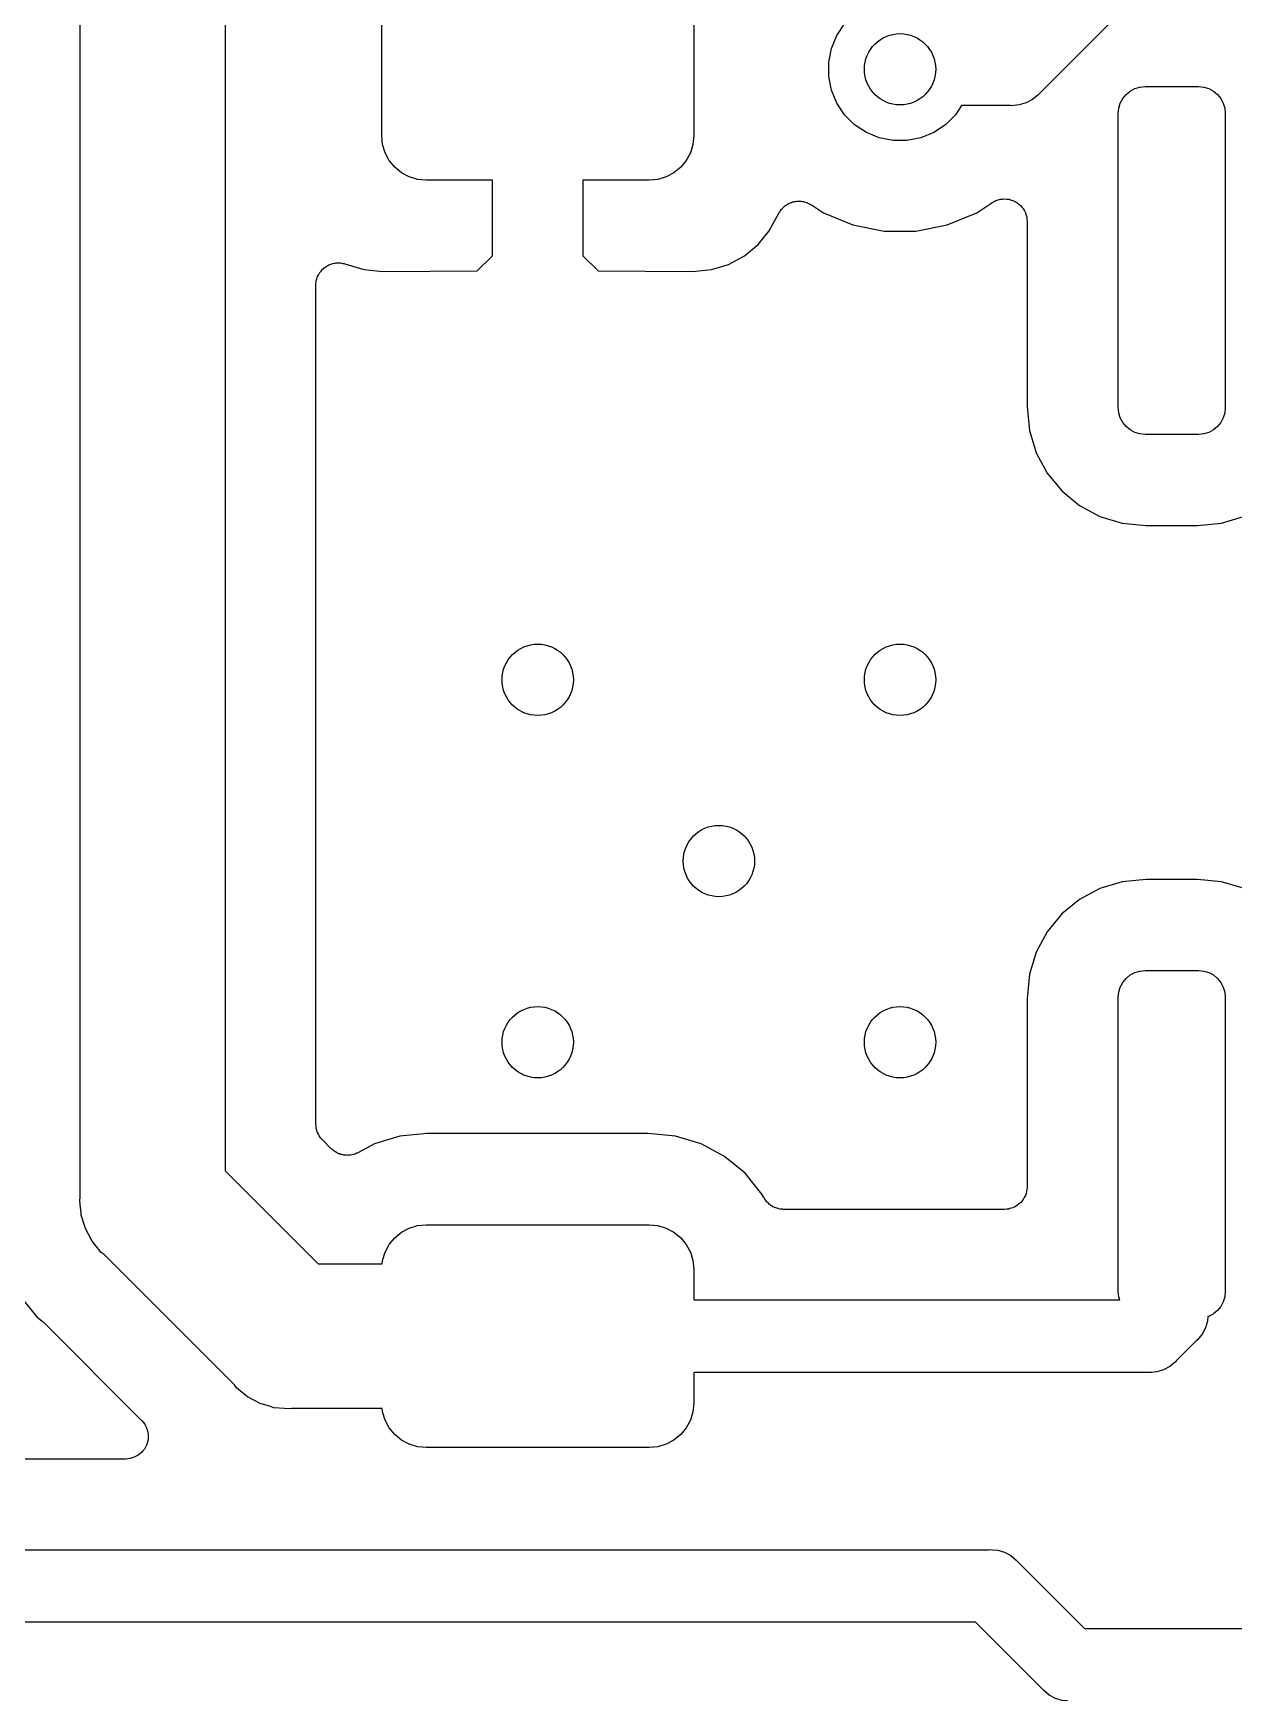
# Model space of a CAD drawing. Extents: x 105 to 193.4, y -145.7 to -72.2.
# Drawn here: x 156.18 to 162.91, y -117.23 to -107.88 of the extents above; entities that cross this region are included whole.
import ezdxf

# ---------------------------------------------------------------- set-up
doc = ezdxf.new("R2010")
doc.units = 0
doc.layers.add('BLACK', color=7, linetype='CONTINUOUS')

msp = doc.modelspace()

# ---------------------------------------------------------------- linework, layer by layer
at = {"layer": 'BLACK', "linetype": 'CONTINUOUS'}
for p, q in [((156.439, -114.407), (156.439, -105.33)), ((157.251, -105.686), (157.251, -114.259)), ((162.536, -107.499), (161.816, -108.22)), ((158.129, -108.455), (158.129, -107.705)), ((159.879, -107.705), (159.879, -108.455)), ((160.682, -107.894), (160.725, -107.828)), ((160.636, -108.044), (160.651, -107.967)), ((160.651, -107.967), (160.682, -107.894)), ((160.636, -108.123), (160.636, -108.044)), ((160.651, -108.2), (160.636, -108.123)), ((160.682, -108.273), (160.651, -108.2)), ((161.809, -108.228), (161.778, -108.253)), ((161.816, -108.22), (161.809, -108.228)), ((162.271, -108.273), (162.285, -108.247)), ((162.285, -108.247), (162.304, -108.224)), ((162.304, -108.224), (162.327, -108.205)), ((162.327, -108.205), (162.353, -108.191)), ((162.353, -108.191), (162.381, -108.183)), ((162.381, -108.183), (162.41, -108.18)), ((162.41, -108.18), (162.71, -108.18)), ((162.71, -108.18), (162.739, -108.183)), ((162.739, -108.183), (162.767, -108.191)), ((162.767, -108.191), (162.793, -108.205)), ((162.793, -108.205), (162.816, -108.224)), ((162.816, -108.224), (162.835, -108.247)), ((162.835, -108.247), (162.849, -108.273)), ((160.725, -108.338), (160.682, -108.273)), ((160.781, -108.394), (160.725, -108.338)), ((161.347, -108.338), (161.291, -108.394)), ((161.381, -108.286), (161.347, -108.338)), ((161.655, -108.286), (161.381, -108.286)), ((161.665, -108.287), (161.655, -108.286)), ((161.675, -108.286), (161.665, -108.287)), ((161.705, -108.283), (161.675, -108.286)), ((161.675, -108.286), (161.675, -108.286)), ((161.743, -108.272), (161.705, -108.283)), ((161.778, -108.253), (161.743, -108.272)), ((162.26, -108.33), (162.263, -108.301)), ((162.26, -109.98), (162.26, -108.33)), ((162.263, -108.301), (162.271, -108.273)), ((162.849, -108.273), (162.857, -108.301)), ((162.857, -108.301), (162.86, -108.33)), ((162.86, -108.33), (162.86, -109.98)), ((160.847, -108.438), (160.781, -108.394)), ((161.291, -108.394), (161.225, -108.438)), ((158.134, -108.504), (158.129, -108.455)), ((158.148, -108.551), (158.134, -108.504)), ((159.874, -108.504), (159.86, -108.551)), ((159.879, -108.455), (159.874, -108.504)), ((160.919, -108.468), (160.847, -108.438)), ((160.997, -108.483), (160.919, -108.468)), ((161.075, -108.483), (160.997, -108.483)), ((161.153, -108.468), (161.075, -108.483)), ((161.225, -108.438), (161.153, -108.468)), ((158.171, -108.594), (158.148, -108.551)), ((158.202, -108.632), (158.171, -108.594)), ((159.837, -108.594), (159.806, -108.632)), ((159.86, -108.551), (159.837, -108.594)), ((158.24, -108.663), (158.202, -108.632)), ((158.283, -108.686), (158.24, -108.663)), ((158.33, -108.7), (158.283, -108.686)), ((158.379, -108.705), (158.33, -108.7)), ((158.75, -108.705), (158.379, -108.705)), ((158.75, -109.129), (158.75, -108.705)), ((159.629, -108.705), (159.258, -108.705)), ((159.258, -108.705), (159.258, -109.129)), ((159.678, -108.7), (159.629, -108.705)), ((159.725, -108.686), (159.678, -108.7)), ((159.768, -108.663), (159.725, -108.686)), ((159.806, -108.632), (159.768, -108.663)), ((161.611, -108.811), (161.623, -108.809)), ((161.623, -108.809), (161.623, -108.81)), ((161.623, -108.81), (161.623, -108.809)), ((161.623, -108.809), (161.635, -108.811)), ((160.303, -108.989), (160.356, -108.889)), ((160.356, -108.889), (160.357, -108.888)), ((160.357, -108.887), (160.361, -108.883)), ((160.357, -108.888), (160.357, -108.887)), ((160.361, -108.883), (160.363, -108.878)), ((160.363, -108.878), (160.368, -108.872)), ((160.368, -108.872), (160.371, -108.867)), ((160.371, -108.867), (160.376, -108.863)), ((160.376, -108.863), (160.379, -108.859)), ((160.379, -108.859), (160.384, -108.854)), ((160.384, -108.854), (160.389, -108.85)), ((160.389, -108.85), (160.394, -108.847)), ((160.394, -108.847), (160.399, -108.843)), ((160.399, -108.843), (160.404, -108.84)), ((160.404, -108.84), (160.41, -108.836)), ((160.41, -108.836), (160.415, -108.834)), ((160.415, -108.834), (160.421, -108.831)), ((160.421, -108.831), (160.427, -108.829)), ((160.427, -108.829), (160.433, -108.827)), ((160.433, -108.827), (160.439, -108.826)), ((160.439, -108.826), (160.444, -108.824)), ((160.444, -108.824), (160.451, -108.824)), ((160.451, -108.824), (160.457, -108.822)), ((160.457, -108.822), (160.463, -108.822)), ((160.463, -108.822), (160.469, -108.822)), ((160.469, -108.822), (160.476, -108.823)), ((160.476, -108.823), (160.482, -108.823)), ((160.482, -108.823), (160.488, -108.824)), ((160.488, -108.824), (160.494, -108.824)), ((160.494, -108.824), (160.5, -108.826)), ((160.5, -108.826), (160.506, -108.828)), ((160.506, -108.828), (160.512, -108.83)), ((160.512, -108.83), (160.517, -108.832)), ((160.517, -108.832), (160.523, -108.835)), ((160.523, -108.835), (160.529, -108.837)), ((160.529, -108.837), (160.534, -108.841)), ((160.534, -108.841), (160.539, -108.843)), ((160.539, -108.843), (160.606, -108.888)), ((160.606, -108.888), (160.771, -108.956)), ((161.301, -108.956), (161.466, -108.888)), ((161.466, -108.888), (161.551, -108.831)), ((161.551, -108.831), (161.552, -108.83)), ((161.552, -108.83), (161.552, -108.83)), ((161.552, -108.83), (161.552, -108.83)), ((161.552, -108.83), (161.553, -108.83)), ((161.553, -108.83), (161.564, -108.824)), ((161.564, -108.824), (161.574, -108.819)), ((161.574, -108.819), (161.575, -108.819)), ((161.575, -108.819), (161.587, -108.815)), ((161.575, -108.819), (161.575, -108.819)), ((161.587, -108.815), (161.598, -108.812)), ((161.598, -108.812), (161.598, -108.812)), ((161.598, -108.812), (161.599, -108.812)), ((161.599, -108.812), (161.611, -108.811)), ((161.635, -108.811), (161.647, -108.812)), ((161.647, -108.812), (161.648, -108.812)), ((161.648, -108.812), (161.648, -108.812)), ((161.648, -108.812), (161.66, -108.816)), ((161.66, -108.816), (161.671, -108.819)), ((161.671, -108.819), (161.671, -108.82)), ((161.671, -108.82), (161.672, -108.82)), ((161.672, -108.82), (161.682, -108.825)), ((161.682, -108.825), (161.693, -108.831)), ((161.693, -108.831), (161.693, -108.831)), ((161.693, -108.831), (161.693, -108.832)), ((161.693, -108.832), (161.703, -108.839)), ((161.703, -108.839), (161.712, -108.847)), ((161.712, -108.847), (161.712, -108.847)), ((161.712, -108.847), (161.712, -108.847)), ((161.712, -108.847), (161.72, -108.857)), ((161.72, -108.857), (161.728, -108.866)), ((161.728, -108.866), (161.728, -108.866)), ((161.728, -108.866), (161.728, -108.867)), ((161.728, -108.867), (161.734, -108.877)), ((161.734, -108.877), (161.739, -108.888)), ((161.739, -108.888), (161.739, -108.888)), ((161.739, -108.888), (161.74, -108.889)), ((161.74, -108.889), (161.743, -108.9)), ((161.743, -108.9), (161.747, -108.912)), ((160.24, -109.066), (160.303, -108.989)), ((160.771, -108.956), (160.947, -108.991)), ((160.947, -108.991), (161.125, -108.991)), ((161.125, -108.991), (161.301, -108.956)), ((161.747, -108.912), (161.747, -108.912)), ((161.747, -108.912), (161.747, -108.912)), ((161.747, -108.912), (161.748, -108.925)), ((161.748, -108.925), (161.749, -108.936)), ((161.749, -108.936), (161.749, -109.974)), ((160.163, -109.129), (160.24, -109.066)), ((157.822, -109.186), (157.827, -109.183)), ((157.827, -109.183), (157.833, -109.18)), ((157.833, -109.18), (157.839, -109.177)), ((157.839, -109.177), (157.844, -109.176)), ((157.844, -109.176), (157.85, -109.173)), ((157.85, -109.173), (157.856, -109.172)), ((157.856, -109.172), (157.863, -109.17)), ((157.863, -109.17), (157.868, -109.17)), ((157.868, -109.17), (157.874, -109.169)), ((157.874, -109.169), (157.881, -109.169)), ((157.881, -109.169), (157.887, -109.168)), ((157.887, -109.168), (157.893, -109.169)), ((157.893, -109.169), (157.899, -109.169)), ((157.899, -109.169), (157.905, -109.17)), ((157.905, -109.17), (157.912, -109.171)), ((157.912, -109.171), (157.918, -109.172)), ((157.918, -109.172), (157.923, -109.173)), ((157.923, -109.173), (158.029, -109.206)), ((158.665, -109.213), (158.75, -109.129)), ((159.258, -109.129), (159.343, -109.213)), ((159.979, -109.206), (160.074, -109.177)), ((160.074, -109.177), (160.163, -109.129)), ((157.76, -109.282), (157.761, -109.275)), ((157.761, -109.275), (157.762, -109.269)), ((157.762, -109.269), (157.764, -109.263)), ((157.764, -109.263), (157.765, -109.257)), ((157.765, -109.257), (157.768, -109.251)), ((157.768, -109.251), (157.77, -109.245)), ((157.77, -109.245), (157.772, -109.24)), ((157.772, -109.24), (157.775, -109.234)), ((157.775, -109.234), (157.778, -109.229)), ((157.778, -109.229), (157.782, -109.223)), ((157.782, -109.223), (157.785, -109.219)), ((157.785, -109.219), (157.789, -109.214)), ((157.789, -109.214), (157.793, -109.209)), ((157.793, -109.209), (157.798, -109.204)), ((157.798, -109.204), (157.802, -109.201)), ((157.802, -109.201), (157.806, -109.196)), ((157.806, -109.196), (157.812, -109.193)), ((157.812, -109.193), (157.817, -109.189)), ((157.817, -109.189), (157.822, -109.186)), ((158.029, -109.206), (158.135, -109.216)), ((158.135, -109.216), (158.665, -109.213)), ((159.343, -109.213), (159.873, -109.216)), ((159.873, -109.216), (159.979, -109.206)), ((157.759, -109.293), (157.76, -109.287)), ((157.759, -109.295), (157.759, -109.293)), ((157.759, -113.996), (157.759, -109.295)), ((157.76, -109.287), (157.76, -109.282)), ((161.749, -109.974), (161.762, -110.109)), ((162.263, -110.009), (162.26, -109.98)), ((162.271, -110.037), (162.263, -110.009)), ((162.857, -110.009), (162.849, -110.037)), ((162.86, -109.98), (162.857, -110.009)), ((161.762, -110.109), (161.8, -110.233)), ((162.285, -110.063), (162.271, -110.037)), ((162.304, -110.086), (162.285, -110.063)), ((162.327, -110.105), (162.304, -110.086)), ((162.353, -110.119), (162.327, -110.105)), ((162.381, -110.127), (162.353, -110.119)), ((162.767, -110.119), (162.739, -110.127)), ((162.793, -110.105), (162.767, -110.119)), ((162.816, -110.086), (162.793, -110.105)), ((162.835, -110.063), (162.816, -110.086)), ((162.849, -110.037), (162.835, -110.063)), ((162.41, -110.13), (162.381, -110.127)), ((162.71, -110.13), (162.41, -110.13)), ((162.739, -110.127), (162.71, -110.13)), ((161.8, -110.233), (161.861, -110.347)), ((161.861, -110.347), (161.943, -110.447)), ((161.943, -110.447), (162.043, -110.529)), ((162.043, -110.529), (162.157, -110.59)), ((162.157, -110.59), (162.281, -110.628)), ((162.281, -110.628), (162.416, -110.641)), ((162.416, -110.641), (162.704, -110.641)), ((162.704, -110.641), (162.839, -110.628)), ((162.839, -110.628), (162.963, -110.59)), ((162.281, -112.638), (162.157, -112.676)), ((162.416, -112.625), (162.281, -112.638)), ((162.704, -112.625), (162.416, -112.625)), ((162.839, -112.638), (162.704, -112.625)), ((162.954, -112.673), (162.839, -112.638)), ((162.157, -112.676), (162.043, -112.737)), ((161.943, -112.819), (161.861, -112.919)), ((162.043, -112.737), (161.943, -112.819)), ((161.861, -112.919), (161.8, -113.033)), ((161.8, -113.033), (161.762, -113.157)), ((161.762, -113.157), (161.749, -113.292)), ((162.271, -113.229), (162.285, -113.203)), ((162.285, -113.203), (162.304, -113.18)), ((162.304, -113.18), (162.327, -113.161)), ((162.327, -113.161), (162.353, -113.147)), ((162.353, -113.147), (162.381, -113.139)), ((162.381, -113.139), (162.41, -113.136)), ((162.41, -113.136), (162.71, -113.136)), ((162.71, -113.136), (162.739, -113.139)), ((162.739, -113.139), (162.767, -113.147)), ((162.767, -113.147), (162.793, -113.161)), ((162.793, -113.161), (162.816, -113.18)), ((162.816, -113.18), (162.835, -113.203)), ((162.835, -113.203), (162.849, -113.229)), ((161.749, -113.292), (161.749, -114.348)), ((162.26, -113.286), (162.263, -113.257)), ((162.26, -114.936), (162.26, -113.286)), ((162.263, -113.257), (162.271, -113.229)), ((162.849, -113.229), (162.857, -113.257)), ((162.857, -113.257), (162.86, -113.286)), ((162.86, -113.286), (162.86, -114.936)), ((157.761, -114.007), (157.759, -113.996)), ((157.762, -114.019), (157.761, -114.007)), ((157.762, -114.02), (157.762, -114.019)), ((157.765, -114.032), (157.762, -114.02)), ((157.762, -114.02), (157.762, -114.02)), ((157.768, -114.043), (157.765, -114.032)), ((157.769, -114.043), (157.768, -114.043)), ((157.769, -114.044), (157.769, -114.043)), ((157.774, -114.054), (157.769, -114.044)), ((157.78, -114.065), (157.774, -114.054)), ((157.781, -114.066), (157.78, -114.065)), ((157.78, -114.065), (157.78, -114.065)), ((157.788, -114.075), (157.781, -114.066)), ((157.795, -114.084), (157.788, -114.075)), ((157.796, -114.085), (157.795, -114.084)), ((157.797, -114.085), (157.796, -114.085)), ((157.796, -114.085), (157.796, -114.085)), ((157.796, -114.085), (157.796, -114.085)), ((157.846, -114.135), (157.797, -114.085)), ((157.851, -114.139), (157.846, -114.135)), ((157.855, -114.143), (157.851, -114.139)), ((158.088, -114.108), (157.996, -114.158)), ((158.231, -114.065), (158.088, -114.108)), ((158.385, -114.05), (158.231, -114.065)), ((159.623, -114.05), (158.385, -114.05)), ((159.777, -114.065), (159.623, -114.05)), ((159.92, -114.108), (159.777, -114.065)), ((160.051, -114.179), (159.92, -114.108)), ((157.86, -114.147), (157.855, -114.143)), ((157.866, -114.151), (157.86, -114.147)), ((157.871, -114.154), (157.866, -114.151)), ((157.875, -114.157), (157.871, -114.154)), ((157.882, -114.16), (157.875, -114.157)), ((157.887, -114.163), (157.882, -114.16)), ((157.893, -114.164), (157.887, -114.163)), ((157.898, -114.167), (157.893, -114.164)), ((157.905, -114.168), (157.898, -114.167)), ((157.911, -114.17), (157.905, -114.168)), ((157.917, -114.171), (157.911, -114.17)), ((157.922, -114.172), (157.917, -114.171)), ((157.929, -114.172), (157.922, -114.172)), ((157.936, -114.173), (157.929, -114.172)), ((157.941, -114.172), (157.936, -114.173)), ((157.947, -114.172), (157.941, -114.172)), ((157.954, -114.171), (157.947, -114.172)), ((157.961, -114.17), (157.954, -114.171)), ((157.966, -114.169), (157.961, -114.17)), ((157.972, -114.168), (157.966, -114.169)), ((157.978, -114.165), (157.972, -114.168)), ((157.984, -114.163), (157.978, -114.165)), ((157.989, -114.16), (157.984, -114.163)), ((157.995, -114.158), (157.989, -114.16)), ((157.996, -114.158), (157.995, -114.158)), ((160.167, -114.273), (160.051, -114.179)), ((157.251, -114.259), (157.772, -114.78)), ((160.261, -114.389), (160.167, -114.273)), ((156.437, -114.427), (156.439, -114.407)), ((160.272, -114.408), (160.261, -114.389)), ((160.275, -114.412), (160.272, -114.408)), ((160.277, -114.417), (160.275, -114.412)), ((160.282, -114.423), (160.277, -114.417)), ((161.733, -114.408), (161.727, -114.419)), ((161.727, -114.419), (161.727, -114.419)), ((161.727, -114.419), (161.727, -114.42)), ((161.739, -114.398), (161.733, -114.408)), ((161.743, -114.386), (161.739, -114.397)), ((161.739, -114.397), (161.739, -114.397)), ((161.739, -114.397), (161.739, -114.398)), ((161.746, -114.374), (161.743, -114.386)), ((161.748, -114.361), (161.746, -114.373)), ((161.746, -114.373), (161.746, -114.374)), ((161.746, -114.374), (161.746, -114.374)), ((161.749, -114.35), (161.748, -114.361)), ((161.749, -114.348), (161.749, -114.349)), ((161.749, -114.349), (161.749, -114.349)), ((161.749, -114.349), (161.749, -114.349)), ((161.749, -114.349), (161.749, -114.35)), ((156.439, -114.447), (156.437, -114.427)), ((156.443, -114.495), (156.439, -114.447)), ((156.439, -114.447), (156.439, -114.447)), ((156.444, -114.507), (156.443, -114.495)), ((156.466, -114.577), (156.444, -114.507)), ((160.285, -114.428), (160.282, -114.423)), ((160.289, -114.432), (160.285, -114.428)), ((160.293, -114.437), (160.289, -114.432)), ((160.298, -114.441), (160.293, -114.437)), ((160.303, -114.446), (160.298, -114.441)), ((160.307, -114.449), (160.303, -114.446)), ((160.312, -114.453), (160.307, -114.449)), ((160.318, -114.456), (160.312, -114.453)), ((160.323, -114.46), (160.318, -114.456)), ((160.329, -114.462), (160.323, -114.46)), ((160.334, -114.465), (160.329, -114.462)), ((160.34, -114.467), (160.334, -114.465)), ((160.346, -114.469), (160.34, -114.467)), ((160.352, -114.47), (160.346, -114.469)), ((160.357, -114.472), (160.352, -114.47)), ((160.364, -114.473), (160.357, -114.472)), ((160.371, -114.474), (160.364, -114.473)), ((160.376, -114.474), (160.371, -114.474)), ((160.382, -114.475), (160.376, -114.474)), ((160.384, -114.475), (160.382, -114.475)), ((161.622, -114.475), (160.384, -114.475)), ((161.634, -114.474), (161.622, -114.475)), ((161.646, -114.473), (161.634, -114.474)), ((161.647, -114.472), (161.646, -114.472)), ((161.646, -114.472), (161.646, -114.473)), ((161.658, -114.469), (161.647, -114.472)), ((161.67, -114.466), (161.658, -114.469)), ((161.681, -114.46), (161.67, -114.465)), ((161.67, -114.465), (161.67, -114.465)), ((161.67, -114.465), (161.67, -114.466)), ((161.691, -114.454), (161.681, -114.46)), ((161.692, -114.454), (161.691, -114.454)), ((161.701, -114.446), (161.692, -114.454)), ((161.692, -114.454), (161.692, -114.454)), ((161.711, -114.439), (161.701, -114.446)), ((161.719, -114.429), (161.711, -114.438)), ((161.711, -114.438), (161.711, -114.438)), ((161.711, -114.438), (161.711, -114.439)), ((161.727, -114.42), (161.719, -114.429)), ((156.468, -114.583), (156.466, -114.577)), ((156.505, -114.654), (156.468, -114.583)), ((158.202, -114.634), (158.24, -114.603)), ((158.24, -114.603), (158.283, -114.58)), ((158.283, -114.58), (158.33, -114.566)), ((158.33, -114.566), (158.379, -114.561)), ((158.379, -114.561), (159.629, -114.561)), ((159.629, -114.561), (159.678, -114.566)), ((159.678, -114.566), (159.725, -114.58)), ((159.725, -114.58), (159.768, -114.603)), ((159.768, -114.603), (159.806, -114.634)), ((156.536, -114.691), (156.505, -114.654)), ((156.541, -114.698), (156.536, -114.691)), ((156.556, -114.716), (156.541, -114.698)), ((158.148, -114.715), (158.171, -114.672)), ((158.171, -114.672), (158.202, -114.634)), ((159.806, -114.634), (159.837, -114.672)), ((159.837, -114.672), (159.86, -114.715)), ((156.572, -114.728), (156.556, -114.716)), ((157.303, -115.459), (156.572, -114.728)), ((157.772, -114.78), (158.132, -114.78)), ((158.132, -114.78), (158.134, -114.762)), ((158.134, -114.762), (158.148, -114.715)), ((159.86, -114.715), (159.874, -114.762)), ((159.874, -114.762), (159.879, -114.811)), ((159.879, -114.811), (159.879, -114.983)), ((156.081, -114.937), (156.195, -115.077)), ((162.263, -114.965), (162.26, -114.936)), ((162.268, -114.983), (162.263, -114.965)), ((162.857, -114.965), (162.849, -114.993)), ((162.86, -114.936), (162.857, -114.965)), ((159.879, -114.983), (162.268, -114.983)), ((162.793, -115.061), (162.767, -115.075)), ((162.816, -115.042), (162.793, -115.061)), ((162.835, -115.019), (162.816, -115.042)), ((162.849, -114.993), (162.835, -115.019)), ((156.195, -115.077), (156.225, -115.101)), ((156.225, -115.101), (156.227, -115.103)), ((156.227, -115.103), (156.23, -115.106)), ((156.23, -115.106), (156.235, -115.11)), ((156.235, -115.11), (156.783, -115.658)), ((162.749, -115.14), (162.73, -115.175)), ((162.76, -115.102), (162.749, -115.14)), ((162.763, -115.076), (162.76, -115.102)), ((162.767, -115.075), (162.763, -115.076)), ((162.697, -115.213), (162.587, -115.323)), ((162.704, -115.206), (162.697, -115.213)), ((162.73, -115.175), (162.704, -115.206)), ((162.58, -115.33), (162.549, -115.356)), ((162.587, -115.323), (162.58, -115.33)), ((162.426, -115.389), (159.879, -115.389)), ((159.879, -115.389), (159.879, -115.561)), ((162.436, -115.39), (162.426, -115.389)), ((162.446, -115.389), (162.436, -115.39)), ((162.476, -115.386), (162.446, -115.389)), ((162.446, -115.389), (162.446, -115.389)), ((162.514, -115.375), (162.476, -115.386)), ((162.549, -115.356), (162.514, -115.375)), ((157.315, -115.475), (157.303, -115.459)), ((157.377, -115.526), (157.315, -115.475)), ((157.448, -115.563), (157.377, -115.526)), ((157.505, -115.581), (157.448, -115.563)), ((157.524, -115.587), (157.505, -115.581)), ((157.526, -115.587), (157.524, -115.587)), ((157.584, -115.592), (157.526, -115.587)), ((157.604, -115.594), (157.584, -115.592)), ((157.584, -115.592), (157.584, -115.592)), ((157.624, -115.592), (157.604, -115.594)), ((158.132, -115.592), (157.624, -115.592)), ((158.134, -115.61), (158.132, -115.592)), ((158.148, -115.657), (158.134, -115.61)), ((159.874, -115.61), (159.86, -115.657)), ((159.879, -115.561), (159.874, -115.61)), ((156.783, -115.658), (156.784, -115.659)), ((156.784, -115.659), (156.784, -115.659)), ((156.784, -115.659), (156.784, -115.659)), ((156.784, -115.659), (156.784, -115.659)), ((156.784, -115.659), (156.792, -115.669)), ((156.792, -115.669), (156.799, -115.678)), ((156.799, -115.678), (156.799, -115.678)), ((156.799, -115.678), (156.8, -115.679)), ((156.8, -115.679), (156.805, -115.689)), ((156.805, -115.689), (156.811, -115.7)), ((156.811, -115.7), (156.811, -115.7)), ((156.811, -115.7), (156.811, -115.701)), ((156.811, -115.701), (156.814, -115.712)), ((156.814, -115.712), (156.818, -115.724)), ((156.818, -115.724), (156.818, -115.724)), ((156.818, -115.724), (156.818, -115.724)), ((156.818, -115.724), (156.819, -115.737)), ((158.171, -115.7), (158.148, -115.657)), ((158.202, -115.738), (158.171, -115.7)), ((159.837, -115.7), (159.806, -115.738)), ((159.86, -115.657), (159.837, -115.7)), ((156.798, -115.819), (156.79, -115.828)), ((156.804, -115.808), (156.798, -115.819)), ((156.798, -115.819), (156.798, -115.819)), ((156.798, -115.819), (156.798, -115.819)), ((156.81, -115.797), (156.804, -115.808)), ((156.814, -115.785), (156.81, -115.797)), ((156.81, -115.797), (156.81, -115.797)), ((156.81, -115.797), (156.81, -115.797)), ((156.817, -115.774), (156.814, -115.785)), ((156.819, -115.761), (156.817, -115.773)), ((156.817, -115.773), (156.817, -115.774)), ((156.817, -115.774), (156.817, -115.774)), ((156.819, -115.737), (156.82, -115.749)), ((156.82, -115.749), (156.819, -115.761)), ((156.82, -115.749), (156.82, -115.749)), ((156.82, -115.749), (156.82, -115.749)), ((158.24, -115.769), (158.202, -115.738)), ((158.283, -115.792), (158.24, -115.769)), ((158.33, -115.806), (158.283, -115.792)), ((158.379, -115.811), (158.33, -115.806)), ((159.629, -115.811), (158.379, -115.811)), ((159.678, -115.806), (159.629, -115.811)), ((159.725, -115.792), (159.678, -115.806)), ((159.768, -115.769), (159.725, -115.792)), ((159.806, -115.738), (159.768, -115.769)), ((156.693, -115.875), (155.439, -115.875)), ((156.705, -115.874), (156.693, -115.875)), ((156.717, -115.872), (156.705, -115.874)), ((156.718, -115.872), (156.717, -115.872)), ((156.717, -115.872), (156.717, -115.872)), ((156.729, -115.869), (156.718, -115.872)), ((156.741, -115.865), (156.729, -115.869)), ((156.752, -115.859), (156.741, -115.865)), ((156.741, -115.865), (156.741, -115.865)), ((156.741, -115.865), (156.741, -115.865)), ((156.763, -115.854), (156.752, -115.859)), ((156.773, -115.846), (156.763, -115.854)), ((156.763, -115.854), (156.763, -115.854)), ((156.763, -115.854), (156.763, -115.854)), ((156.782, -115.838), (156.773, -115.846)), ((156.783, -115.838), (156.782, -115.838)), ((156.782, -115.838), (156.782, -115.838)), ((156.79, -115.828), (156.783, -115.838)), ((161.534, -116.383), (161.544, -116.382)), ((161.544, -116.382), (161.554, -116.383)), ((155.408, -116.383), (161.534, -116.383)), ((161.554, -116.383), (161.554, -116.383)), ((161.554, -116.383), (161.584, -116.386)), ((161.584, -116.386), (161.622, -116.397)), ((161.622, -116.397), (161.657, -116.416)), ((161.657, -116.416), (161.688, -116.442)), ((161.688, -116.442), (161.695, -116.449)), ((161.695, -116.449), (162.07, -116.825)), ((161.46, -116.789), (155.419, -116.789)), ((161.835, -117.165), (161.46, -116.789)), ((162.07, -116.825), (167.437, -116.825)), ((161.842, -117.172), (161.835, -117.165)), ((161.873, -117.198), (161.842, -117.172)), ((161.908, -117.217), (161.873, -117.198)), ((161.946, -117.228), (161.908, -117.217)), ((161.976, -117.231), (161.946, -117.228))]:
    msp.add_line(p, q, dxfattribs=at)
at = {"layer": 'BLACK'}
for centre in [(161.036, -108.083), (159.004, -111.506), (161.036, -111.506), (160.02, -112.522), (159.004, -113.538), (161.036, -113.538)]:
    msp.add_circle(centre, 0.2, dxfattribs=at)

doc.saveas('drawing.dxf')
